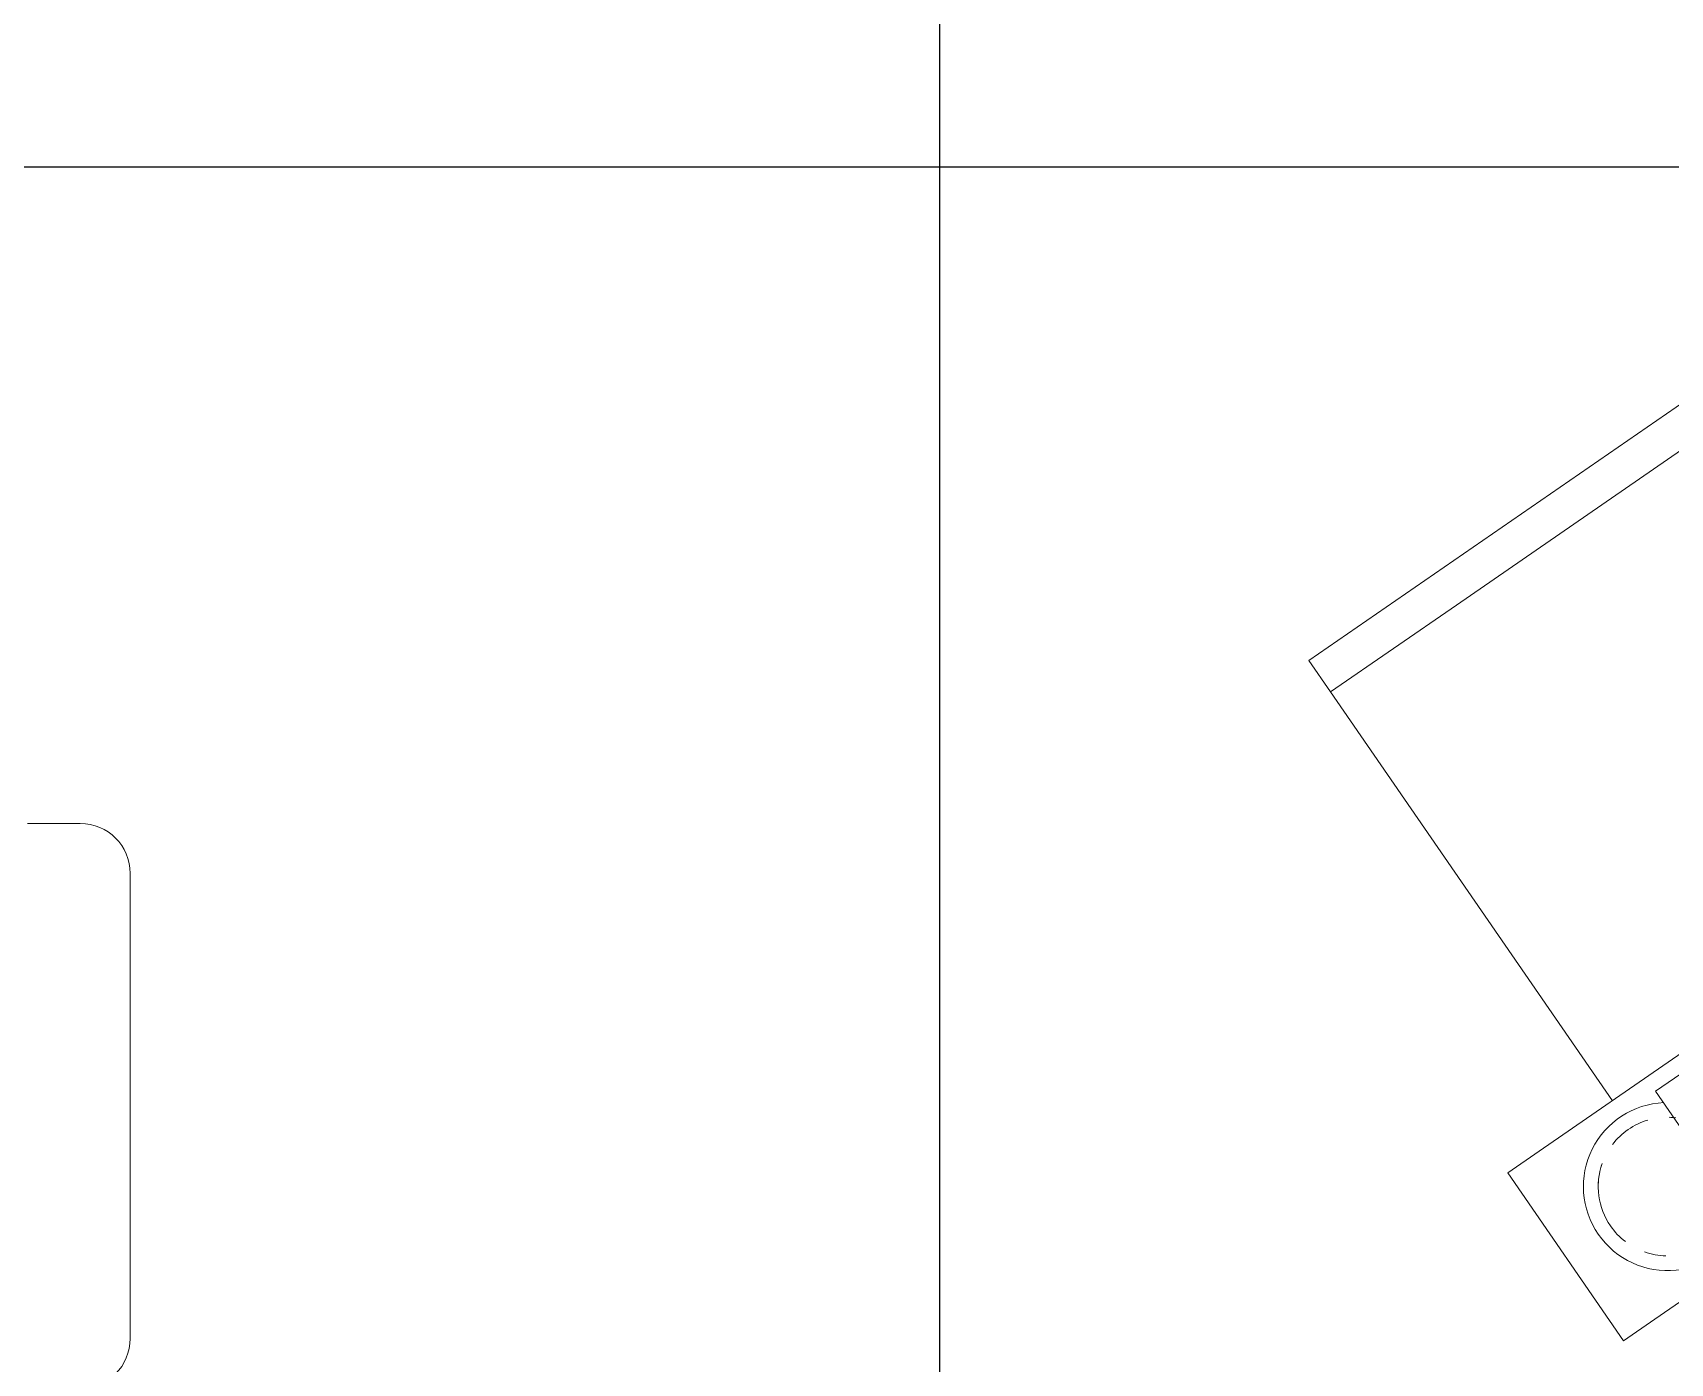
# Model space of a CAD drawing. Extents: x -12260 to 57327, y -29287 to 19916.
# Drawn here: x 26990 to 27633, y -12700 to -12177 of the extents above; entities that cross this region are included whole.
import ezdxf

# ---------------------------------------------------------------- set-up
doc = ezdxf.new("R2010")
doc.units = 0
doc.header["$LTSCALE"] = 0.25
doc.linetypes.add('DASHDOT', pattern=[25.4, 12.7, -6.35, 0, -6.35])
doc.layers.add('01-First Floor-FUR$0$FALSE CEILING', color=251, linetype='Continuous')
doc.layers.add('01-First Floor-FUR$0$LOADING', color=253, linetype='Continuous', lineweight=5)
doc.layers.add('E-LITE-CLNG-CNDT', color=6, linetype='DASHDOT', lineweight=35)

# ---------------------------------------------------------------- blocks, each defined once
blk = doc.blocks.new('01-First Floor-FUR$0$GF21018-P')
at = {"color": 0}
for p, q in [((0.25963, 0.34221), (0.2804, 0.34221)), ((0.30001, 0.32259), (0.30001, 0.14))]:
    blk.add_line(p, q, dxfattribs=at)
for centre, start, end in [((0.2804, 0.32259), 0, 90), ((0.2804, 0.14), 270, 0)]:
    blk.add_arc(centre, 0.01962, start, end, dxfattribs=at)
blk = doc.blocks.new('01-First Floor-FUR$0$ME15657-P')
for p, q in [((0.04, 0.88412), (-0.04, 0.88412)), ((-0.04, 0.86912), (-0.04, 0.88412)), ((0.04, 0.88412), (0.04, 0.86912)), ((-0.04, 0.80089), (-0.04, 0.86912)), ((0.04, 0.86912), (0.04, 0.80089)), ((-0.25, 0.63414), (-0.25, 0.83414)), ((-0.25, 0.83414), (-0.235, 0.83414)), ((-0.04, 0.83414), (-0.235, 0.83414)), ((-0.235, 0.77414), (-0.235, 0.83414)), ((-0.03351, 0.59628), (-0.03351, 0.81819)), ((-0.03351, 0.81819), (0.02751, 0.81819)), ((-0.235, 0.50521), (-0.235, 0.77414))]:
    blk.add_line(p, q)
for radius, start, end in [(0.03301, 90, 212.05435), (0.03301, 327.30756, 90), (0.02721, 90, 144), (0.02721, 72, 90), (0.02721, 126, 144), (0.02721, 36, 54), (0.02721, 162, 198), (0.02721, 180, 198), (0.02721, 216, 221.60965)]:
    blk.add_arc((0, 0.83553), radius, start, end)
blk = doc.blocks.new('01-First Floor-FUR')
at = {"layer": '01-First Floor-FUR$0$FALSE CEILING', "linetype": 'Continuous'}
for p, q in [((27346, -12830), (27346, -8830)), ((25876.01, -12230), (29376, -12230))]:
    blk.add_line(p, q, dxfattribs=at)
at = {"layer": '01-First Floor-FUR$0$LOADING', "xscale": -1000, "yscale": 1000, "zscale": 1000, "rotation": 124.59438511369}
blk.add_blockref('01-First Floor-FUR$0$ME15657-P', (28319.48, -12155.99, -0.1), dxfattribs=at)
at = {"layer": '01-First Floor-FUR$0$LOADING', "extrusion": (-2.24021e-05, -7.77426e-06, 1), "xscale": 1000, "yscale": 1000, "zscale": 1000, "rotation": 359.9985892349692}
blk.add_blockref('01-First Floor-FUR$0$GF21018-P', (26728.11, -12830, -0.5), dxfattribs=at)

msp = doc.modelspace()

# ---------------------------------------------------------------- block references
at = {"layer": 'E-LITE-CLNG-CNDT'}
msp.add_blockref('01-First Floor-FUR', (0, 0), dxfattribs=at)

doc.saveas('drawing.dxf')
